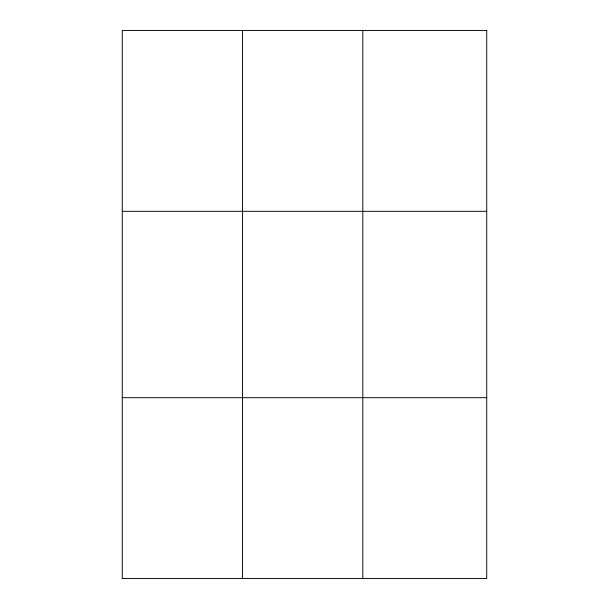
<?xml version="1.0" encoding="UTF-8"?>
<svg xmlns="http://www.w3.org/2000/svg" width="609" height="609" viewBox="0 0 609 609"><rect width="100%" height="100%" fill="white"/><g stroke="black" fill="none" stroke-linecap="round" stroke-linejoin="round"><path stroke-width="0.91" d="M242.542 30.45L242.542 578.55M362.812 30.45L362.812 578.55M122.272 211.323L486.728 211.323M122.272 397.677L486.728 397.677M486.728 30.45L122.272 30.45L122.272 578.55L486.728 578.55L486.728 30.45"/></g></svg>
